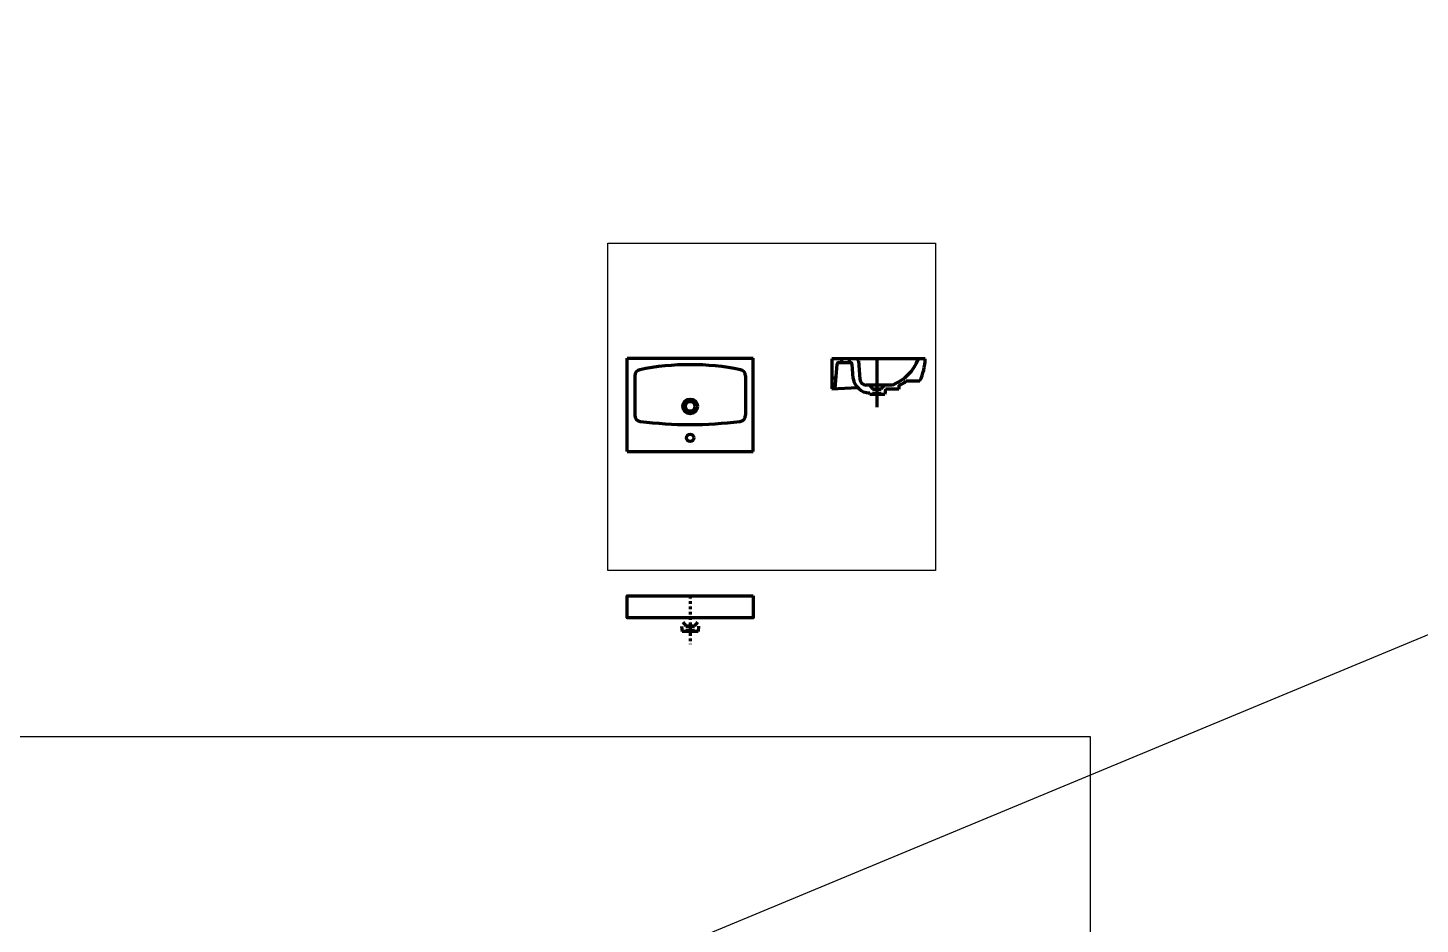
# Model space of a CAD drawing. Header units: millimetres. Extents: x -92220 to 11040, y -5929 to 27498.
# Drawn here: x -78609 to -71983, y 20697 to 24963 of the extents above; entities that cross this region are included whole.
import ezdxf

# ---------------------------------------------------------------- set-up
doc = ezdxf.new("R2010")
doc.units = ezdxf.units.MM
doc.linetypes.add('DASHDOT', pattern=[25.4, 12.7, -6.35, 0, -6.35])
doc.layers.add('100 noprint', color=1, linetype='Continuous', plot=False)
picture_1 = doc.add_image_def('image1.png', size_in_pixel=(2960, 1050))
picture_2 = doc.add_image_def('image2.jpg', size_in_pixel=(721, 721))

msp = doc.modelspace()

# ---------------------------------------------------------------- linework, layer by layer
at = {"layer": '100 noprint', "color": 2}
msp.add_line((-91779.1, 13832.5), (-64998.6, 24963.4), dxfattribs=at)
at = {"layer": '100 noprint', "color": 1, "lineweight": 80}
for p, q in [((-75757.2, 22946.6), (-75757.2, 23391.6)), ((-75757.2, 23391.6), (-75157.2, 23391.6)), ((-75157.2, 22946.6), (-75157.2, 23391.6)), ((-74338.6, 23388.2), (-74783.6, 23388.2)), ((-74783.6, 23388.2), (-74783.6, 23245.7)), ((-74767.1, 23246.5), (-74757.8, 23361.9)), ((-74747.9, 23371.1), (-74696.2, 23371.1)), ((-74736.1, 23388.2), (-74736.1, 23371.1)), ((-74701.1, 23388.2), (-74701.1, 23371.1)), ((-74680.9, 23294.5), (-74686.3, 23361.9)), ((-74656.6, 23379), (-74649.7, 23290.9)), ((-74568.6, 23388.2), (-74568.6, 23157.7)), ((-75721.1, 23306.4), (-75721.1, 23119.8)), ((-75193.3, 23306.4), (-75193.3, 23119.8)), ((-74783.6, 23297.1), (-74763, 23297.1)), ((-74494.5, 23263.2), (-74619.8, 23263.2)), ((-74603.6, 23263.2), (-74589.8, 23245.4)), ((-74533.6, 23263.2), (-74547.4, 23245.4)), ((-74463.6, 23263.2), (-74463.6, 23243.8)), ((-74428.8, 23282.4), (-74363.5, 23282.4)), ((-74783.6, 23245.7), (-74660.4, 23251.3)), ((-74601.3, 23218.2), (-74604.1, 23225.8)), ((-74531.1, 23218.2), (-74601.3, 23218.2)), ((-74589.8, 23245.4), (-74547.4, 23245.4)), ((-74589.8, 23245.4), (-74589.8, 23241.6)), ((-74589.8, 23241.6), (-74547.4, 23241.6)), ((-74589.8, 23223.5), (-74547.4, 23223.5)), ((-74589.8, 23223.5), (-74589.8, 23218.2)), ((-74547.4, 23241.6), (-74547.4, 23245.4)), ((-74547.4, 23223.5), (-74547.4, 23218.2)), ((-74528.1, 23243.8), (-74531.1, 23218.2)), ((-74463.6, 23243.8), (-74528.1, 23243.8)), ((-75757.2, 22946.6), (-75157.2, 22946.6)), ((-75492.2, 22135.1), (-75478.4, 22117.2)), ((-75422.2, 22135.1), (-75436, 22117.2)), ((-75497.7, 22115.7), (-75494.7, 22090.1)), ((-75419.7, 22090.1), (-75494.7, 22090.1)), ((-75478.4, 22117.2), (-75436, 22117.2)), ((-75478.4, 22117.2), (-75478.4, 22113.4)), ((-75478.4, 22113.4), (-75436, 22113.4)), ((-75478.4, 22095.4), (-75436, 22095.4)), ((-75478.4, 22095.4), (-75478.4, 22090.1)), ((-75436, 22113.4), (-75436, 22117.2)), ((-75436, 22095.4), (-75436, 22090.1)), ((-75416.7, 22115.7), (-75419.7, 22090.1))]:
    msp.add_line(p, q, dxfattribs=at)
at = {"layer": '100 noprint', "color": 1, "linetype": 'DASHDOT', "lineweight": 80}
msp.add_line((-75457.2, 22260.1), (-75457.2, 22029.5), dxfattribs=at)
at = {"layer": '100 noprint', "color": 1, "lineweight": 80, "flags": 128}
msp.add_lwpolyline([(-75157.2, 22260.1), (-75157.2, 22154.3), (-75757.2, 22154.3), (-75757.2, 22260.1)], close=True, dxfattribs=at)
at = {"layer": '100 noprint', "color": 1, "lineweight": 80}
for centre, radius in [((-75457.2, 23161.6), 35), ((-75457.2, 23161.6), 23), ((-75457.2, 23011.6), 17.5)]:
    msp.add_circle(centre, radius, dxfattribs=at)
for centre, radius, start, end in [((-75691.1, 23306.4), 30, 101.55947, 180), ((-75457.2, 22162.7), 1197.4, 78.44053, 101.55947), ((-75223.3, 23306.4), 30, 0, 78.44053), ((-74747.9, 23361.1), 10, 90, 175.41205), ((-74696.2, 23361.1), 10, 4.54865, 90), ((-74666.6, 23378.2), 10, 4.47957, 90), ((-74578.1, 23471.5), 224.4, 291.89047, 338.22794), ((-74607.1, 23395.7), 268.6, 335.06705, 358.41681), ((-74601.8, 23305.6), 79.8, 187.98321, 268.40867), ((-74619.8, 23293.2), 30, 184.47957, 270), ((-74484.8, 23342.7), 82.3, 284.93281, 312.86627), ((-75691.1, 23119.8), 30, 180, 262.79057), ((-75457.2, 24969.1), 1894, 262.79057, 277.20943), ((-75223.3, 23119.8), 30, 277.20943, 0)]:
    msp.add_arc(centre, radius, start, end, dxfattribs=at)

# ---------------------------------------------------------------- pictures from other files: only their frames are drawn
at = {"layer": '100 noprint'}
image = msp.add_image(picture_2, insert=(-75848.2, 22379.6), size_in_units=(1558.5, 1558.5), dxfattribs=at)
image.dxf.flags = 7
image = msp.add_image(picture_1, insert=(-90995.4, 15403.8), size_in_units=(17441.6, 6187.1), dxfattribs=at)
image.dxf.flags = 7

doc.saveas('drawing.dxf')
